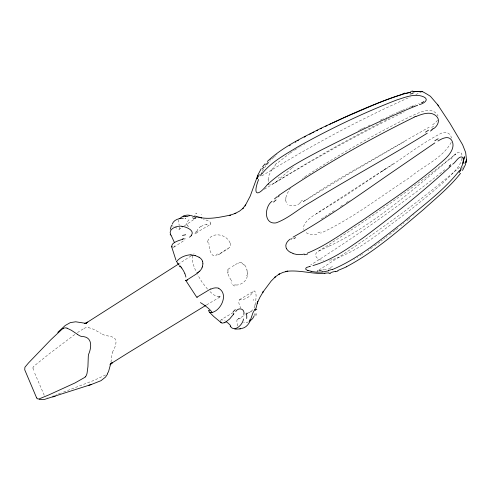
<?xml version="1.0" encoding="UTF-8"?>
<svg xmlns="http://www.w3.org/2000/svg" width="491" height="491" viewBox="0 0 491 491"><rect width="100%" height="100%" fill="white"/><g stroke="black" fill="none" stroke-linecap="round" stroke-linejoin="round"><path stroke-width="0.37" stroke-dasharray="2.46 1.84" d="M33.02 368.047L33.02 367.986A3.768 3.369 -78.6 0 0 33.149 368.925L33.192 369.134A9.261 8.292 -78.6 0 0 33.247 369.33L33.836 371.043M247.323 275.463L247.354 274.451A13.239 4.959 75.2 0 0 247.329 273.542L247.323 273.229M268.074 179.694L269.08 175.084L271.474 170.248M227.443 270.645L227.505 270.228M247.261 276.267C246.734 281.398 240.173 285.48 235.784 285.026M110.948 362.198L112.003 354.349A13.631 12.619 -79.1 0 1 112.507 352.372M461.914 158.384C460.724 164.964 455.82 170.021 451.419 174.716C437.321 188.667 421.634 200.899 406.143 213.235C382.599 229.991 360.179 250.797 332.143 259.727M285.866 197.548L287.057 193.755L289.395 189.913M255.216 305.003C255.547 300.713 257.29 294.103 254.743 291.046M192.638 255.762C191.453 260.973 194.062 267.116 196.382 272.29M196.965 231.476L197.701 229.518L199.346 227.72M196.989 231.371L196.787 232.212M255.05 305.752L253.694 308.759M451.198 142.372C442.526 158.507 422.984 165.976 409.727 177.564C380.396 196.498 352.489 218.587 320.648 233.219M112.507 352.372L112.74 351.716A20.984 19.462 -79.6 0 1 113.028 350.997C115.52 346.836 118.754 338.495 111.807 336.789A18.124 16.657 -78.4 0 0 110.935 336.538L105.473 335.421A17.946 16.522 -74 0 1 105.111 335.328L104.601 335.175A13.165 12.115 -74.5 0 1 103.196 334.61L101.594 333.727M178.933 219.735L178.454 221.545L179.012 224.319M261.144 172.998L261.47 172.458M262.151 171.347L265.852 165.927M463.387 166.688L463.185 167.014M437.53 120.258L435.456 122.64L431.835 125.408M252.399 292.746L252.705 292.268M259.021 176.484L258.812 176.809M462.804 167.609L462.405 168.21M252.055 293.287C249.514 296.81 244.984 300.013 241.099 299.485M271.928 169.555L275.433 165.166M462.031 168.751L461.712 169.199M229.745 247.36L217.728 254.952M266.944 164.54L270.271 160.796M290.371 188.697L290.641 188.378M228.008 269.277L230.819 267.435M252.828 309.803C250.76 311.705 247.894 313.915 244.917 313.19M272.008 159.072L272.781 158.341M280.158 178.294L291.893 168.082M278.145 162.447L289.5 153.536M273.149 158.004L273.518 157.666M273.702 157.501L274.076 157.169M277.894 180.363C275.739 182.173 272.75 184.96 269.921 184.254A6.064 3.67 -63.5 0 1 269.645 184.131M452.61 156.715C413.981 188.569 376.216 223.276 330.891 245.383M274.389 156.893L274.708 156.617M453.801 155.678C455.906 152.535 462.24 149.89 462.019 155.893M459.699 167.204C414.95 205.557 366.771 239.768 316.983 271.235L316.922 271.284M463.731 163.749L464.885 162.767M275.021 156.341L275.666 155.794M413.508 215.107L413.999 214.69M409.199 218.722L409.979 218.072M448.97 166.357L450.143 165.381M408.42 219.367L406.861 220.662M454.549 155.033L455.826 153.978C412.152 189.035 366.047 220.981 318.8 251.011C311.711 254.62 317.824 260.666 323.483 260.31M403.264 223.626L404.081 222.957M400.809 225.627L401.626 224.964M397.127 228.61L397.943 227.947M395.488 229.923L396.716 228.935M188.974 219.729L186.715 222.472L187.102 225.4M394.746 230.518L388.332 235.57M444.871 169.696C402.019 203.998 357.055 235.631 310.686 264.987M241.063 299.485C236.558 299.295 239.78 306.096 240.786 308.133M385.951 237.417L387.141 236.49M292.206 167.842L292.519 167.597M383.557 239.246L384.754 238.331M292.9 167.308L293.28 167.02M381.157 241.05L382.36 240.148M379.96 241.953L373.51 246.654M219.772 253.964L227.038 249.324M74.798 334.494L49.155 353.876L33.781 366.292A2.645 2.363 -78.7 0 0 32.915 367.974M193.761 253.976L194.105 253.724M219.704 254.013L219.017 254.498M191.06 255.921L179.638 263.329M77.461 332.579L83.961 328.436M173.084 247.378L174.52 246.58L174.821 244.254M302.26 178.571L302.677 178.276M372.43 247.421L367.869 250.576M174.017 247.139L184.917 239.896M303.88 177.447L304.592 176.963M290.156 153.082L293.035 151.154M304.948 176.717C338.673 154.739 373.755 134.792 409.77 116.809C417.773 113.28 432.356 105.049 438.076 116.005M105.577 374.964L93.812 380.445L61.737 392.745M178.914 229.493L182.529 227.069M196.148 233.274C207.184 224.718 218.624 223.976 203.427 219.109M381.881 171.427C401.908 159.237 420.204 143.937 441.163 133.3C445.245 130.864 450.947 133.141 451.456 138.075M385.773 168.812L344.694 196.204L313.006 215.899L307.974 219.796L304.856 223.571A13.189 12.042 6.1 0 0 304.678 223.871L304.328 224.602A10.452 9.624 19.4 0 0 303.794 226.185L303.868 229.585M393.266 163.779L316.136 213.873M184.407 225.817L193.853 219.526M200.85 226.572L204.262 224.841L207.509 224.172M346.308 202.66L350.034 200.199M334.187 210.596L320.918 219.219M340.57 206.423L343.123 204.753M293.557 150.811L294.078 150.467M235.336 264.618L238.558 262.765M318.8 251.011L328.737 246.31M294.606 150.129L297.282 148.429M305.132 200.426L323.256 188.476L339.76 178.374L429.183 127.138M234.311 265.281L231.592 266.969M304.929 200.555L303.383 201.531M361.941 254.467L362.751 253.951M264.404 189.238C309.766 161.244 356.362 135.197 404.289 111.85M274.745 182.855C309.594 161.085 345.345 140.739 381.906 121.971M360.314 255.492L361.13 254.982M297.828 148.086L298.375 147.748M228.333 248.569L227.333 249.158M299.467 147.079L300.013 146.741M261.899 175.907C309.655 146.576 358.952 119.601 410.261 96.985M303.192 201.648L349.598 173.489L404.682 141.347M206.631 304.88L220.576 296.656L218.777 296.969L220.827 296.668C216.187 297.614 213.229 294.379 209.841 291.525M300.811 146.257L301.21 146.011M210.51 223.828L210.019 224.013M239.393 299.694L253.62 291.181M357.209 257.382L357.853 256.996M233.274 312.503L221.392 319.518M303.923 144.397L304.623 143.986M251.527 311.208L243.769 315.774M243.125 316.149L237.509 319.365M353.956 259.26L354.606 258.892M299.989 203.47C296.693 205.158 292.648 206.797 289.009 205.22A6.635 5.941 -80.5 0 1 287.849 204.501M384.539 120.639L389.142 118.3M360.001 129.753L360.934 129.299M358.596 130.428L359.529 129.974M361.401 129.078L362.34 128.624M364.218 127.728L365.163 127.279M362.812 128.403L363.751 127.948M248.52 321.881L245.721 322.728L243.665 322.286M368.465 125.708L369.883 125.039M380.218 120.209L382.348 119.227M382.882 118.982L383.416 118.736M421.689 102.619L423.665 101.717L422.567 102.165M386.325 117.404L387.117 117.042M390.959 115.305L391.622 115.004M389.498 115.962L390.296 115.6M392.284 114.704L392.953 114.409M393.616 114.108L394.285 113.814M421.585 102.644L423.665 101.717M396.219 112.955L396.82 112.691M397.422 112.421L398.624 111.893M415.865 94.524L420.769 92.376M399.226 111.629L399.827 111.365M400.429 111.101L401.411 110.678M402.724 110.113L401.742 110.536M330.062 245.739L329.179 246.12M403.357 109.843L404.559 109.327M406.83 108.37L406.284 108.597M407.647 108.026L408.052 107.86M410.077 107.026L409.267 107.357M411.176 106.578L410.482 106.86M412.059 106.222L412.943 105.872M413.68 105.577L414.336 105.32M422.211 102.306L421.665 102.515M415.318 104.939L415.644 104.81M192.214 217.857L193.276 217.495M419.246 103.435L418.535 103.705M60.651 393.15L58.184 394.052M57.042 394.469L56.471 394.678M54.875 395.255L55.201 395.138M53.01 395.924L53.316 395.814M238.933 262.648L241.013 262.734M330.535 268.62L324.932 269.571M316.83 234.25C312.767 235.036 307.673 234.808 304.819 231.384M330.234 260.095L330.48 260.052A32.928 32.584 -37.1 0 0 332.155 259.782M321.617 270.056L318.076 270.768L324.576 269.627M321.765 270.032L322.213 269.964M88.22 327.485L93.529 329.258L101.195 333.487M242.081 263.158L242.456 263.36M235.244 284.725L235.41 284.829A7.046 5.321 -70.3 0 0 235.711 285.044M207.515 289.107L202.175 282.362L197.646 274.825M231.899 281.208L231.66 280.877A9.973 3.265 58.4 0 1 231.298 280.373M173.139 226.48L172.488 225.357M187.464 226.112L187.249 225.707M44.215 395.237L34.284 372.184M237.84 325.907L236.858 322.685L236.926 320.218A10.685 3.627 59.6 0 1 238.436 319.125M230.052 242.91C226.437 233.777 211.185 231.255 207.607 241.412M227.683 272.628A9.967 3.327 57.6 0 0 227.793 273.064L227.818 273.272M246.709 269.215L246.795 269.541M179.025 224.381L179.264 225.283M227.628 272.548L227.523 271.989M207.73 242.388L207.656 241.989M246.967 270.283L247.249 272.223M285.756 200.224L285.78 200.438A6.426 5.745 -81.4 0 0 287.622 204.373M179.583 227.1L179.246 229.137A10.765 3.676 56.2 0 1 177.343 229.653M47.246 397.667A3.155 2.823 -81.3 0 1 47.038 397.71M83.986 328.485A8.979 8.194 -76.1 0 1 88.227 327.362M413.532 106.664A50.904 4.701 -22.9 0 1 414.913 106.13M279.342 177.276A23.629 4.21 -45.1 0 1 278.256 178.288M268.246 181.51A9.347 5.708 -62.7 0 1 268.209 179.638M271.548 170.291A28.951 27.25 -34.7 0 1 272.002 169.598M275.064 164.816A50.671 50.469 -62.3 0 1 277.826 162.098M210.117 224.086A15.19 3.394 24.8 0 1 210.387 224.847M206.515 224.418A13.582 0.841 -6.5 0 1 206.779 224.405M206.766 224.485A12.441 1.933 -14 0 1 207.049 224.461M199.272 227.591A11.25 7.617 -51.3 0 1 200.813 226.437M196.271 230.954A9.808 2.394 79.7 0 1 196.204 231.537M195.897 231.82A10.231 3.253 67 0 1 193.614 233.704M188.372 226.713A10.231 3.253 67 0 1 187.992 225.86M187.316 225.676A8.421 6.849 59.2 0 1 187.169 225.375M201.15 214.321A14.767 6.782 24.5 0 1 201.519 214.432M276.427 154.733A102.214 100.772 90 0 1 277.004 154.272M269.731 160.195A57.226 50.567 -60.5 0 1 271.505 158.452M265.097 165.314A35.512 23.157 -54.2 0 1 266.239 163.865M176.87 228.241A10.495 3.584 56.5 0 1 174.765 226.504M433.676 126.119A51.53 25.201 -19.6 0 1 430.914 127.979M302.542 200.334A32.308 14.871 -35.6 0 1 300.873 201.328M300.854 202.36A27.895 16.32 -37.7 0 1 299.872 202.893M285.854 200.211A9.581 8.617 -80.5 0 1 285.983 197.566M289.205 189.778A27.036 26.299 -28.2 0 1 289.935 188.851M230.635 243.186A11.925 5.751 42.8 0 1 229.598 247.212M217.212 253.859A9.93 4.487 82.5 0 1 211.995 254.424A9.93 4.487 82.5 0 1 208.97 243.671M208.423 243.168A9.084 5.499 45.7 0 1 208.202 242.486M207.822 241.983A6.604 5.131 18.6 0 1 207.718 241.419M320.279 232.022A27.686 24.654 -29 0 1 316.652 233.065M244.678 265.158A6.346 3.517 71.9 0 1 246.359 267.969L246.39 268.221A6.825 3.695 71.7 0 1 246.777 269.203M246.887 269.534A8.022 4.069 71.9 0 1 247.059 270.296M247.409 272.327A11.704 4.738 74.2 0 1 247.47 273.303M246.875 275.089A14.662 6.297 72.1 0 1 246.838 275.813M235.103 285.111A8.869 6.113 85 0 1 234.569 284.792M234.637 286.057A9.875 5.481 68.8 0 1 231.028 282.767M231.114 280.103A9.967 3.21 58.3 0 1 227.812 273.266M228.168 272.468A9.894 3.523 55.9 0 1 227.916 271.087M228.131 270.467A8.372 3.977 35.2 0 1 228.027 269.743M227.763 269.43A5.26 2.185 -5.7 0 1 227.879 269.264M238.411 263.477A12.656 5.229 -65.3 0 1 238.786 263.286M240.989 262.648A13.447 5.794 62.9 0 1 242.057 263.047M242.511 263.759A10.053 4.431 63.7 0 1 243.959 264.925M244.162 264.778A7.739 3.903 69.2 0 1 244.463 265.097M329.584 260.942A24.605 23.74 -28.3 0 1 329.031 261.009M330.805 245.095A44.515 8.979 -23.8 0 1 330.007 245.445M451.057 159.109A30.694 2.578 -43.5 0 1 452.027 158.249M254.7 304.702A13.435 8.678 80.9 0 1 254.565 305.42M253.755 291.286A12.355 1.712 -46.5 0 1 253.896 291.347M253.111 300.498A14.742 2.001 -70.6 0 1 253.601 299.295M253.957 290.954A11.815 3.29 85.4 0 1 254.743 291.255M332.554 266.76A33.989 16.528 -12.6 0 1 330.326 267.264M238.319 318.96A10.415 3.511 59.4 0 1 241.044 318.727M220.398 320.801A10.649 4.572 35.4 0 1 220.576 320.494M220.576 320.2A11.103 4.18 49 0 1 225.479 321.206M317.026 271.204L318.045 270.774L317.026 271.204"/><path stroke-width="0.74" d="M202.912 263.863L202.544 266.183M176.631 261.648L177.797 263.409M422.168 91.743C421.941 92.394 417.988 88.405 430.417 96.285L437.776 104.853L449.916 123.266L462.602 144.728L465.664 152.511L466.45 159.391L465.443 164.651L462.51 170.457M185.893 280.576L185.979 280.152L185.905 280.471M466.137 162.005L466.131 161.748M172.28 224.135C173.648 219.784 179.184 218.09 183.333 218.243M466.45 159.391L466.125 162.122M176.643 261.525C179.51 257.622 184.769 255.437 189.52 254.86A15.878 15.479 68.6 0 1 190.852 254.909M110.641 363.997L108.529 371.632A7.721 7.083 -80 0 1 107.296 373.522M460.644 168.597C462.479 165.264 464.333 161.073 462.768 157.304C458.944 155.088 455.746 162.49 452.653 164.227M243.456 318.972C243.088 324.256 234.956 332.389 230.653 326.754M254.706 313.976L254.639 314.295M463.13 162.374L464.394 156.739L462.878 163.442M255.437 310.257L257.812 301.419L257.137 303.192L259.837 297.466L263.428 291.366L262.63 292.513L271.124 281.116L275.285 276.918L274.457 277.538L279.422 273.855L278.618 274.451L282.982 272.382L287.787 271.179L285.578 271.443C298.761 269.553 311.773 274.15 324.962 273.407M170.279 229.334L171.525 225.197M254.258 315.701L252.601 318.677L249.698 321.231M250.435 320.046L252.914 312.853L255.044 309.066M261.2 168.732L257.928 174.851L250.232 196.075L245.052 205.95L245.641 204.986L242.468 208.779L243.241 208.147L239.479 211.167L234.894 213.56L235.889 213.217L229.272 215.481L230.328 215.119C220.256 217.139 209.847 219.624 199.573 217.488L201.709 217.857L194.54 215.942M257.707 175.422L257.038 178.792M250.14 320.862C248.618 324.852 244.444 329.228 239.841 328.338M201.961 267.779L202.329 266.865A13.147 11.753 43 0 0 202.525 266.171M258.634 179.46C252.951 193.92 256.351 198.229 267.343 184.653M465.72 162.361L466.069 161.742M110.401 364.721L111.451 362.984L110.733 364.003M107.615 373.958L105.553 377.063L100.986 380.685L91.467 384.447L44.423 399.435L39.206 399.373M260.623 175.796L261.181 174.937M459.392 170.61C443.833 190.692 422.683 205.594 403.571 222.036C380.991 239.381 358.804 258.413 332.321 269.577M233.121 314.749L229.671 318.954L225.964 321.82M233.391 314.375L233.931 313.645M460.521 173.335C449.83 187.01 436.192 198.008 423.42 209.626C398.968 230.199 374.731 251.803 346.308 266.816M262.2 173.501C271.627 161.705 285.4 154.456 298.049 146.705C329.884 128.93 362.855 113.059 396.875 99.919C405.37 97.292 415.208 92.922 423.954 96.985C429.877 99.863 422.874 104.018 419.345 104.565M262.593 166.793L265.072 163.804M199.794 271.1L199.432 271.492M179.688 218.716C182.1 216.157 185.77 214.641 189.293 215.193M191.189 235.582C195.283 230.617 186.684 227.155 182.873 226.425M85.274 376.849L84.875 377.254A13.84 10.213 81 0 1 84.636 377.469L75.025 382.937L48.75 394.954L39.292 398.839L37.905 398.993L36.972 398.281A4.315 3.056 80.2 0 1 36.77 397.974M272.032 201.279C264.428 206.57 263.569 224.663 275.997 222.902C288.733 218.366 298.829 208.534 310.662 202.169C349.126 178.515 388.915 157.065 427.256 133.208M235.741 311.521C238.565 306.777 245.261 308.79 243.824 314.528M267.282 161.49C282.577 147.067 301.94 137.928 320.488 128.507C347.432 115.839 374.578 103.214 402.988 94.155M450.996 165.848C423.543 191.404 394.04 214.714 364.052 237.208C348.174 248.428 331.842 260.169 312.902 265.588M268.006 184.027C283.46 169.954 302.186 160.158 320.513 150.418C352.403 134.319 384.484 118.423 417.7 105.215M57.748 332.364L65.26 325.459L70.342 322.605L75.694 321.795L85.815 323.354M274.506 198.886L277.108 196.695M198.346 272.53L197.99 272.83M109.874 364.831L112.574 362.597L111.61 363.223L127.955 352.974L205.993 305.267M433.369 128.851C437.727 126.199 440.801 119.7 436.039 115.851C430.319 110.831 422.125 114.102 416.012 116.465M278.563 195.559C321.74 166.24 367.329 140.248 414.159 117.239M432.215 129.753L430.411 131.072M290.328 238.988C287.72 240.811 285.044 243.855 285.995 247.268A7.518 4.8 33 0 0 286.456 248.532L286.603 248.765M197.388 273.303L193.742 275.684M186.519 280.263L193.239 275.991M186.433 280.324L186.046 280.582M179.012 263.735L86.76 322.642L87.791 322.127L84.618 323.575L86.441 323.244M434.854 142.912L385.128 177.03C355.024 197.947 325.048 219.213 293.029 237.147M289.604 145.753L290.242 145.348M295.33 142.243L295.944 141.881M437.954 141.021C441.863 138.665 448.252 135.123 451.603 140.119C455.881 147.079 449.652 154.757 444.68 159.372C419.388 181.922 390.861 200.543 363.15 219.925C344.934 231.445 327.534 244.917 307.464 253.111M297.798 140.8L298.418 140.438M304.31 137.149L305.666 136.412M63.253 328.491L62.406 329.001A22.641 16.651 82.1 0 0 61.983 329.295L50.825 339.747L28.46 362.996L24.918 367.237L24.722 369.631A7.684 5.432 81.8 0 0 24.863 370.11L36.34 397.225A9.237 6.561 80.3 0 0 36.764 397.98M309.76 134.239L311.128 133.527M312.503 132.816L313.884 132.104M316.468 130.796L317.769 130.146M320.371 128.857L321.679 128.212M325.631 126.291L326.963 125.653M329.645 124.376L330.989 123.738M332.333 123.106L338.317 120.326M338.864 120.074L342.724 118.313M343.277 118.061L348.266 115.821M349.328 115.348C369.336 107.02 389.081 97.322 410.267 92.277M210.725 288.898L196.94 297.196L197.302 297.215M224.142 322.704L222.411 323.127L221.373 322.869L213.665 316.431L209.227 312.006M337.851 270.492L343.614 268.104A101.447 97.66 -70.4 0 0 346.333 266.877M88.337 385.447L91.467 384.447M52.807 396.949L55.17 396.188M335.525 271.284L330.731 272.523M309.962 266.41A24.71 1.007 -17.4 0 1 310.238 266.312C308.968 267.006 305.071 267.092 305.77 269.234A6.524 1.835 8.5 0 0 306.998 270.111L307.415 270.302M328.559 270.799L322.875 271.965M185.033 238.761L184.628 238.865M405.161 93.554L410.537 92.32M182.824 239.307C179.313 240.252 170.021 242.965 172.095 247.059M304.297 254.025L303.192 254.258A30.123 26.852 82.1 0 1 301.64 254.473L297.086 254.547L292.992 253.614M240.455 328.933L234.759 329.117M329.044 272.824L324.336 273.229M412.612 91.97L413.717 91.7M413.477 91.848L415.895 91.473M413.625 91.829L417.246 91.4L421.695 91.713L417.387 91.394M322.016 272.063L316.505 272.174L311.042 271.413M85.06 323.317L86.385 323.195M193.061 218.79C199.647 218.427 192.675 215.874 189.999 215.328M415.945 91.596L417.184 91.535M190.852 254.854L191.527 254.89M185.193 218.385L185.616 218.427M196.603 217.175L197.284 217.261M192.644 255.007L193.982 255.252M182.001 226.265C177.558 225.461 168.204 228.573 170.524 234.189M198.622 217.55L199.113 217.685M195.32 255.596L199.033 257.223M67.046 328.215L71.391 330.29L77.443 334.328M308.624 270.756L308.661 270.768A7.586 2.148 8.4 0 1 307.458 270.296M218.796 288.438C229.573 294.477 219.747 313.289 209.682 312.657M77.646 334.475L78.646 335.157A16.762 12.527 83.7 0 0 79.161 335.476L80.15 335.979A18.026 13.472 83.8 0 0 81.672 336.495C92.547 336.544 91.829 347.1 88.509 354.533A13.809 10.385 81 0 0 88.368 355.564L88.319 356.135A18.075 13.631 80.9 0 0 88.282 356.662L87.926 366.697L87.06 373.172A9.084 6.708 80.7 0 1 85.336 376.941M177.834 263.44L178.908 264.551M221.146 322.655L220.754 321.832M255.124 309.097L255.21 309.539M180.013 265.791L180.934 266.926M230.432 326.466L230.15 326.079M181.731 268.006L181.394 267.54A11.483 3.996 57.2 0 0 180.915 266.975M196.738 297.245L185.905 280.625M437.776 104.853L438.451 105.884M171.064 235.189L174.544 242.757M208.957 311.441L208.448 310.238M184.874 273.683L184.438 272.683A11.532 4.266 57.4 0 0 183.794 271.382L183.591 270.995A11.496 4.241 57.4 0 0 183.229 270.357L182.136 268.602A11.477 4.161 57.4 0 0 181.719 268.018M184.917 273.788L185.107 274.266A11.459 4.223 57.5 0 1 185.328 274.868L185.923 277.096M175.981 260.23L171.543 246.414M63.216 328.381A9.311 6.831 82.9 0 1 67.058 328.123M195.915 213.321A14.767 6.782 24.5 0 1 196.48 213.364M410.071 94.014A31.663 15.767 -18.4 0 1 413.109 93.456M262.347 169.021A33.032 21.125 -36.1 0 1 263.716 167.185M266.11 164.503A51.794 42.643 -23.6 0 1 268.301 162.282M402.878 93.664A71.416 47.695 -19.1 0 1 405.075 93.057M410.629 91.43A30.049 16.16 -17.6 0 1 412.814 91.081M188.98 215.678A13.208 8.181 -18.5 0 1 189.667 215.782M183.247 216.23A13.545 7.242 4 0 1 185.807 216.457M188.188 216.648A14.141 1.185 5.4 0 1 185.168 216.396M260.844 174.667A35.763 33.265 83.1 0 1 261.893 173.225M257.149 178.552A27.011 23.304 -83.4 0 1 259.383 174.686M267.822 184.628A45.154 14.006 -34.2 0 1 268.479 184.015M412.698 106.271A31.332 0.706 -20.9 0 1 411.894 106.578M181.934 226.572A14.638 13.355 -10.5 0 1 182.787 226.719M170.426 234.692A7.819 3.811 57.1 0 1 170.187 234.232M170.923 235.226A9.446 2.259 59.5 0 1 170.733 234.882M183.192 239.105A13.41 0.565 -13.9 0 1 182.351 239.326M183.499 238.454A14.834 2.725 -10 0 1 182.934 238.589M185.672 234.704A16.025 6.414 -4.2 0 1 182.48 235.435M191.324 235.649A12.883 8.936 13.5 0 1 189.477 237.184M187.728 279.563A11.06 3.83 58.7 0 1 186.15 280.502M197.511 272.591A13.472 7.34 -24.8 0 1 196.934 273.027M198.456 271.977A15.313 10.98 -16 0 1 198.039 272.333M199.272 271.388A16.43 13.367 -4.9 0 1 198.818 271.83M199.763 271.075A17.007 14.957 14.8 0 0 200.058 270.731L200.457 270.296A16.154 14.442 30.5 0 0 202.077 267.841M202.611 261.752A8.138 7.439 28.5 0 1 202.863 263.802M202.728 261.734A7.512 6.948 21.1 0 0 200.402 258.198L199.677 257.658A10.127 9.09 24.6 0 0 199.064 257.18M428.508 130.17A59.018 25.882 -25.2 0 1 425.507 132.147M432.964 128.66A34.229 19.744 -20.6 0 1 431.822 129.538M193.963 255.381A16.056 13.423 25.3 0 1 195.289 255.725M191.521 255.228A17.068 15.54 31.8 0 1 192.619 255.363M179.147 265.809A11.428 2.332 53.3 0 1 180.025 266.828M414.103 117.024A87.288 68.108 -36.8 0 1 415.957 116.25M277.734 197.008A63.977 37.273 -20.9 0 1 279.176 195.897M273.591 202.102A43.392 31.148 -12.3 0 1 276.077 199.898M460.92 169.984A30.405 16.393 -49.1 0 1 459.079 172.599M337.968 270.946A55.287 50.647 -50 0 1 335.617 271.726M330.713 273.266A34.161 26.397 -32.9 0 1 328.982 273.548M249.802 319.801A13.128 5.935 -71.4 0 1 249.538 320.531M256.057 313.761A13.478 8.629 -38 0 1 255.934 315.283M255.056 309.993A14.171 4.707 -61.3 0 1 256.824 309.416M450.701 164.688A49.579 7.107 -42 0 1 449.228 166.111M311.159 271.253A10.102 2.983 7.9 0 1 309.121 270.725M322.826 271.775A31.455 26.299 12.1 0 1 321.973 271.867M332.229 269.326A53.316 51.678 55.3 0 1 328.473 270.48M461.141 168.849A30.951 27.447 -48 0 1 459.858 170.899M233.121 311.859A16.295 10.035 -73.5 0 1 235.336 309.674M233.25 314.191A14.552 1.854 -56.3 0 1 233.556 313.78M225.995 321.949A12.226 8.948 -54.8 0 1 224.197 322.814M226.308 321.752A11.103 4.18 49 0 1 230.586 325.607M230.752 326.668A9.065 2.302 53.1 0 1 230.543 326.392M246.316 313.129A16.16 12.336 -61 0 1 246.691 318.53M434.817 140.751A52.482 23.267 -41.1 0 1 438.156 138.775M293.913 238.614A34.965 11.962 -18.3 0 1 295.545 237.638M291.169 239.185A30.552 13.687 -12.4 0 1 292.028 238.595M290.107 252.19A7.285 4.622 33.4 0 1 286.566 248.771M293.01 253.374A10.9 7.095 33.3 0 1 290.396 252.147M307.618 253.988A39.053 33.873 -74.3 0 1 304.359 254.774M210.835 289.168A13.625 12.115 -85.5 0 1 218.839 288.223M200.408 302.609A11.416 2.252 35.3 0 1 212.044 312.393M209.504 310.932A7.512 2.338 80.5 0 1 209.307 310.41"/></g></svg>
